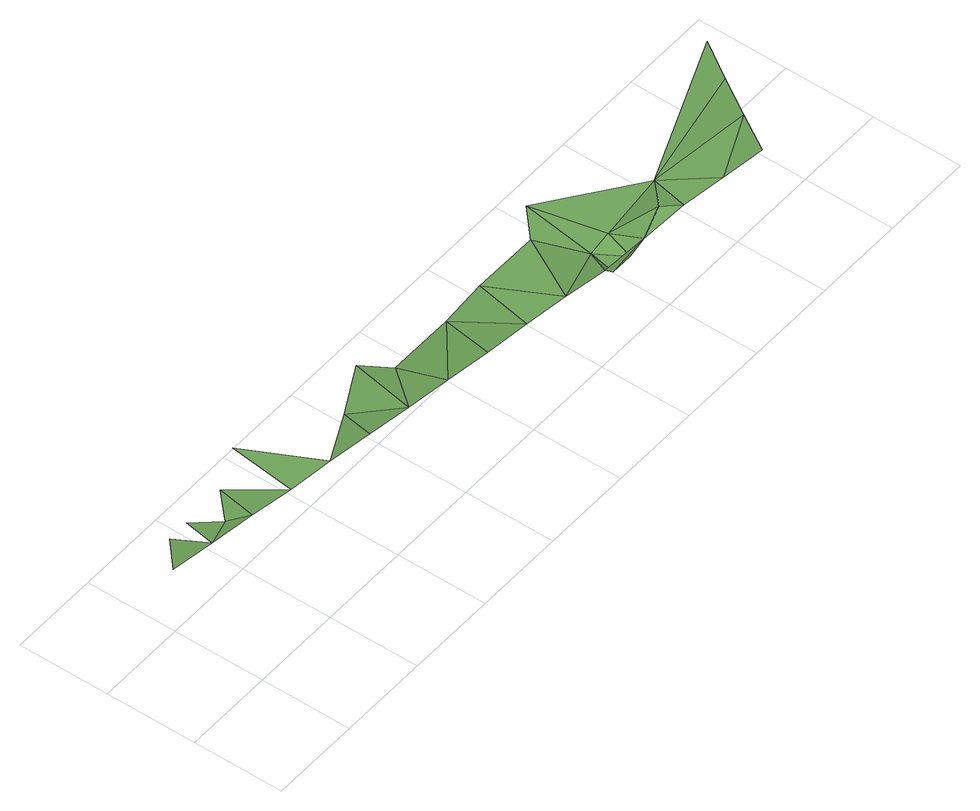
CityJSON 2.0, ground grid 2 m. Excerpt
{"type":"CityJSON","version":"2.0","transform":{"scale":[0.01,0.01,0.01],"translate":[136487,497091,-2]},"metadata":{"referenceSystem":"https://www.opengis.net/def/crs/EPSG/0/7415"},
"CityObjects":{
"plantcover1":{"type":"PlantCover","attributes":{"3df_class":"Forest","bgt_fysiekvoorkomen":"loofbos","bgt_status":"bestaand","identificatienamespace":"NL.IMGeo","begroeidterreindeeloptalud":"false","relatievehoogteligging":0,"aantal_punten":0},"geometry":[{"type":"MultiSurface","lod":"1","boundaries":[[[0,1,2]],[[3,4,2]],[[5,3,2]],[[5,6,3]],[[7,6,5]],[[8,9,7]],[[10,11,8]],[[12,11,10]],[[12,13,11]],[[13,12,14]],[[12,15,14]],[[16,14,15]],[[16,15,17]],[[18,16,17]],[[18,19,16]],[[20,19,18]],[[20,21,19]],[[22,23,20]],[[23,21,20]],[[23,22,24]],[[22,25,24]],[[23,24,26]],[[23,27,21]],[[24,25,26]],[[23,26,28]],[[23,28,27]],[[25,28,26]],[[28,25,29]],[[27,28,30]],[[29,25,31]],[[30,28,29]],[[30,29,31]],[[30,31,32]],[[30,32,33]],[[32,34,33]],[[33,35,30]],[[35,36,30]]]}]}
},
"vertices":[
[153,331,124],[93,276,129],[192,263,126],[253,281,121],[203,331,126],[291,249,126],[303,331,130],[389,236,122],[488,223,123],[403,381,126],[587,210,121],[603,281,114],[685,197,118],[703,331,128],[753,281,113],[784,184,118],[903,281,112],[883,170,117],[982,157,119],[1003,281,122],[1080,144,119],[1153,281,120],[1179,131,115],[1203,181,107],[1203,131,91],[1278,118,126],[1253,131,91],[1203,331,136],[1253,181,119],[1341,134,147],[1391,184,142],[1376,104,142],[1475,91,141],[1620,156,144],[1574,78,140],[1666,235,150],[1713,313,160]
]}
